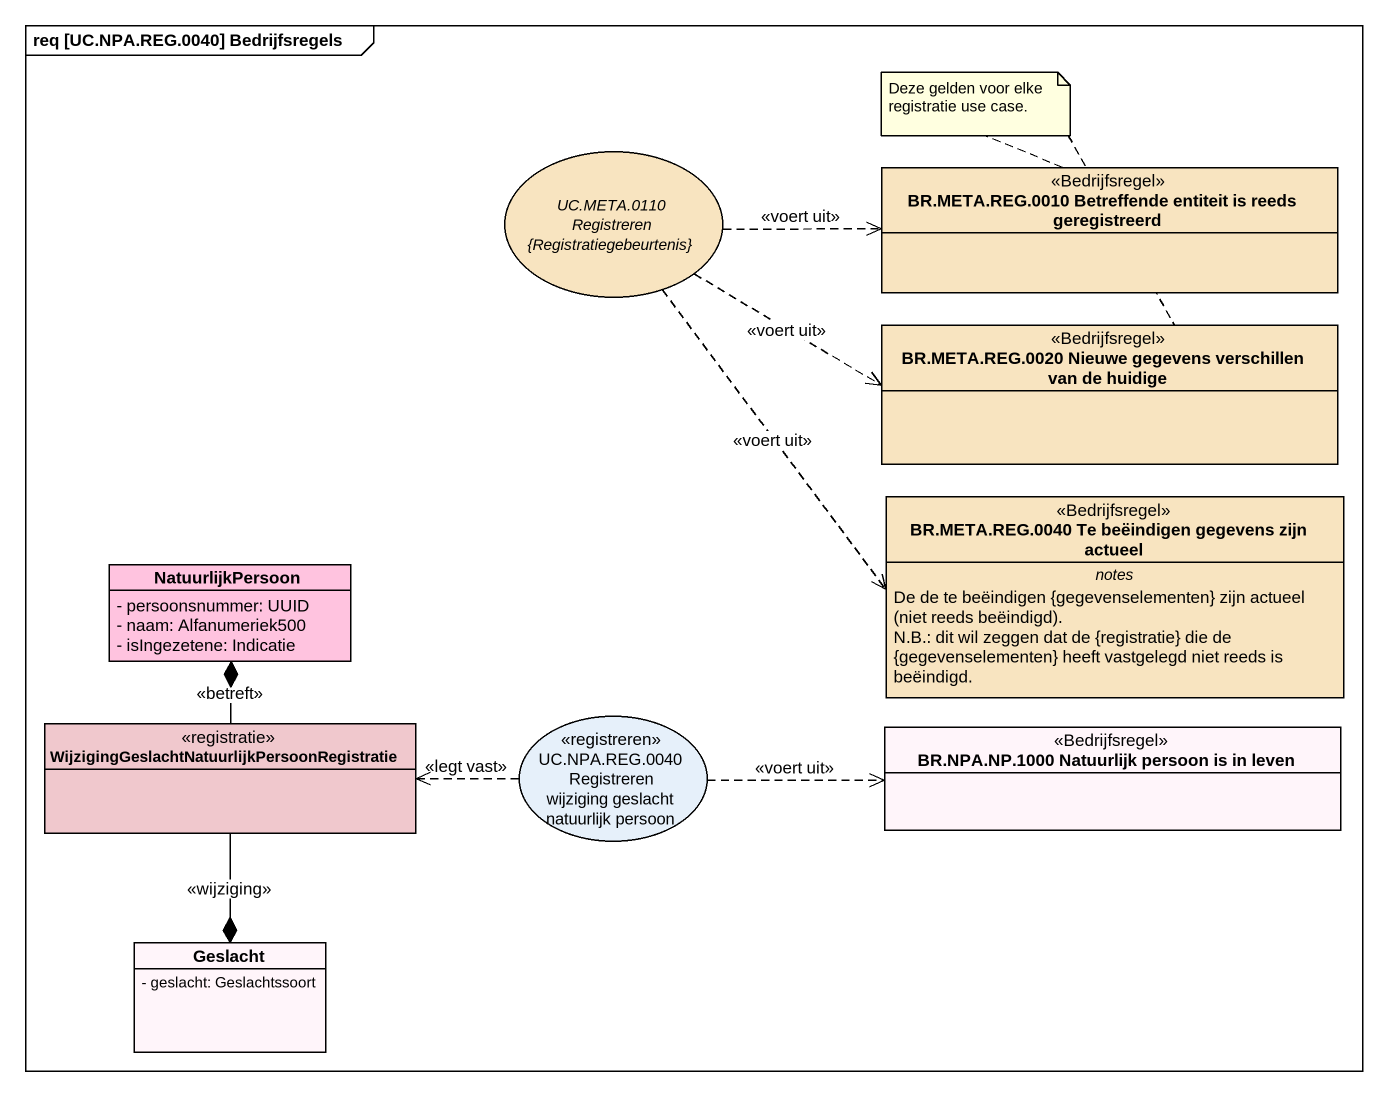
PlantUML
@startuml
mainframe req [UC.NPA.REG.0040] Bedrijfsregels
allowmixing
hide circle
hide empty members
skinparam classAttributeIconSize 0
usecase "UC.META.0110 Registreren {Registratiegebeurtenis}" as UC_META_0110_Registreren #F8E4C0
class "BR.META.REG.0010 Betreffende entiteit is reeds geregistreerd" as BR_META_REG_0010 <<Bedrijfsregel>> #F8E4C0
class "BR.META.REG.0020 Nieuwe gegevens verschillen van de huidige" as BR_META_REG_0020_Nieuwe <<Bedrijfsregel>> #F8E4C0
class "BR.META.REG.0040 Te beëindigen gegevens zijn actueel" as BR_META_REG_0040_Te <<Bedrijfsregel>> #F8E4C0 {
  -- notes --
  {field} De de te beëindigen {gegevenselementen} zijn actueel (niet reeds beëindigd).
  N.B.: dit wil zeggen dat de {registratie} die de {gegevenselementen} heeft vastgelegd niet reeds is beëindigd.
}
class NatuurlijkPersoon #FFC3DF {
  - persoonsnummer: UUID
  - naam: Alfanumeriek500
  - isIngezetene: Indicatie
}
class "WijzigingGeslachtNatuurlijkPersoonRegistratie" as WijzigingGeslachtNatuurlijkP <<registratie>> #F0C8CD
usecase "UC.NPA.REG.0040 Registreren wijziging geslacht natuurlijk persoon" as UC_NPA_REG_0040_Registreren <<registreren>>
class "BR.NPA.NP.1000 Natuurlijk persoon is in leven" as BR_NPA_NP_1000_Natuurlijk <<Bedrijfsregel>> #FFF5FA
class Geslacht #FFF5FA {
  - geslacht: Geslachtssoort
}
UC_META_0110_Registreren .right.> BR_META_REG_0010 : <<voert uit>>
UC_META_0110_Registreren .right.> BR_META_REG_0020_Nieuwe : <<voert uit>>
UC_META_0110_Registreren ..> BR_META_REG_0040_Te : <<voert uit>>
WijzigingGeslachtNatuurlijkP -up-* NatuurlijkPersoon : <<betreft>>
WijzigingGeslachtNatuurlijkP --* Geslacht : <<wijziging>>
UC_NPA_REG_0040_Registreren .left.> WijzigingGeslachtNatuurlijkP : <<legt vast>>
UC_NPA_REG_0040_Registreren .right.> BR_NPA_NP_1000_Natuurlijk : <<voert uit>>
note as N1
  Deze gelden voor elke registratie use case.
end note
N1 .. BR_META_REG_0020_Nieuwe
N1 .. BR_META_REG_0010
@enduml
